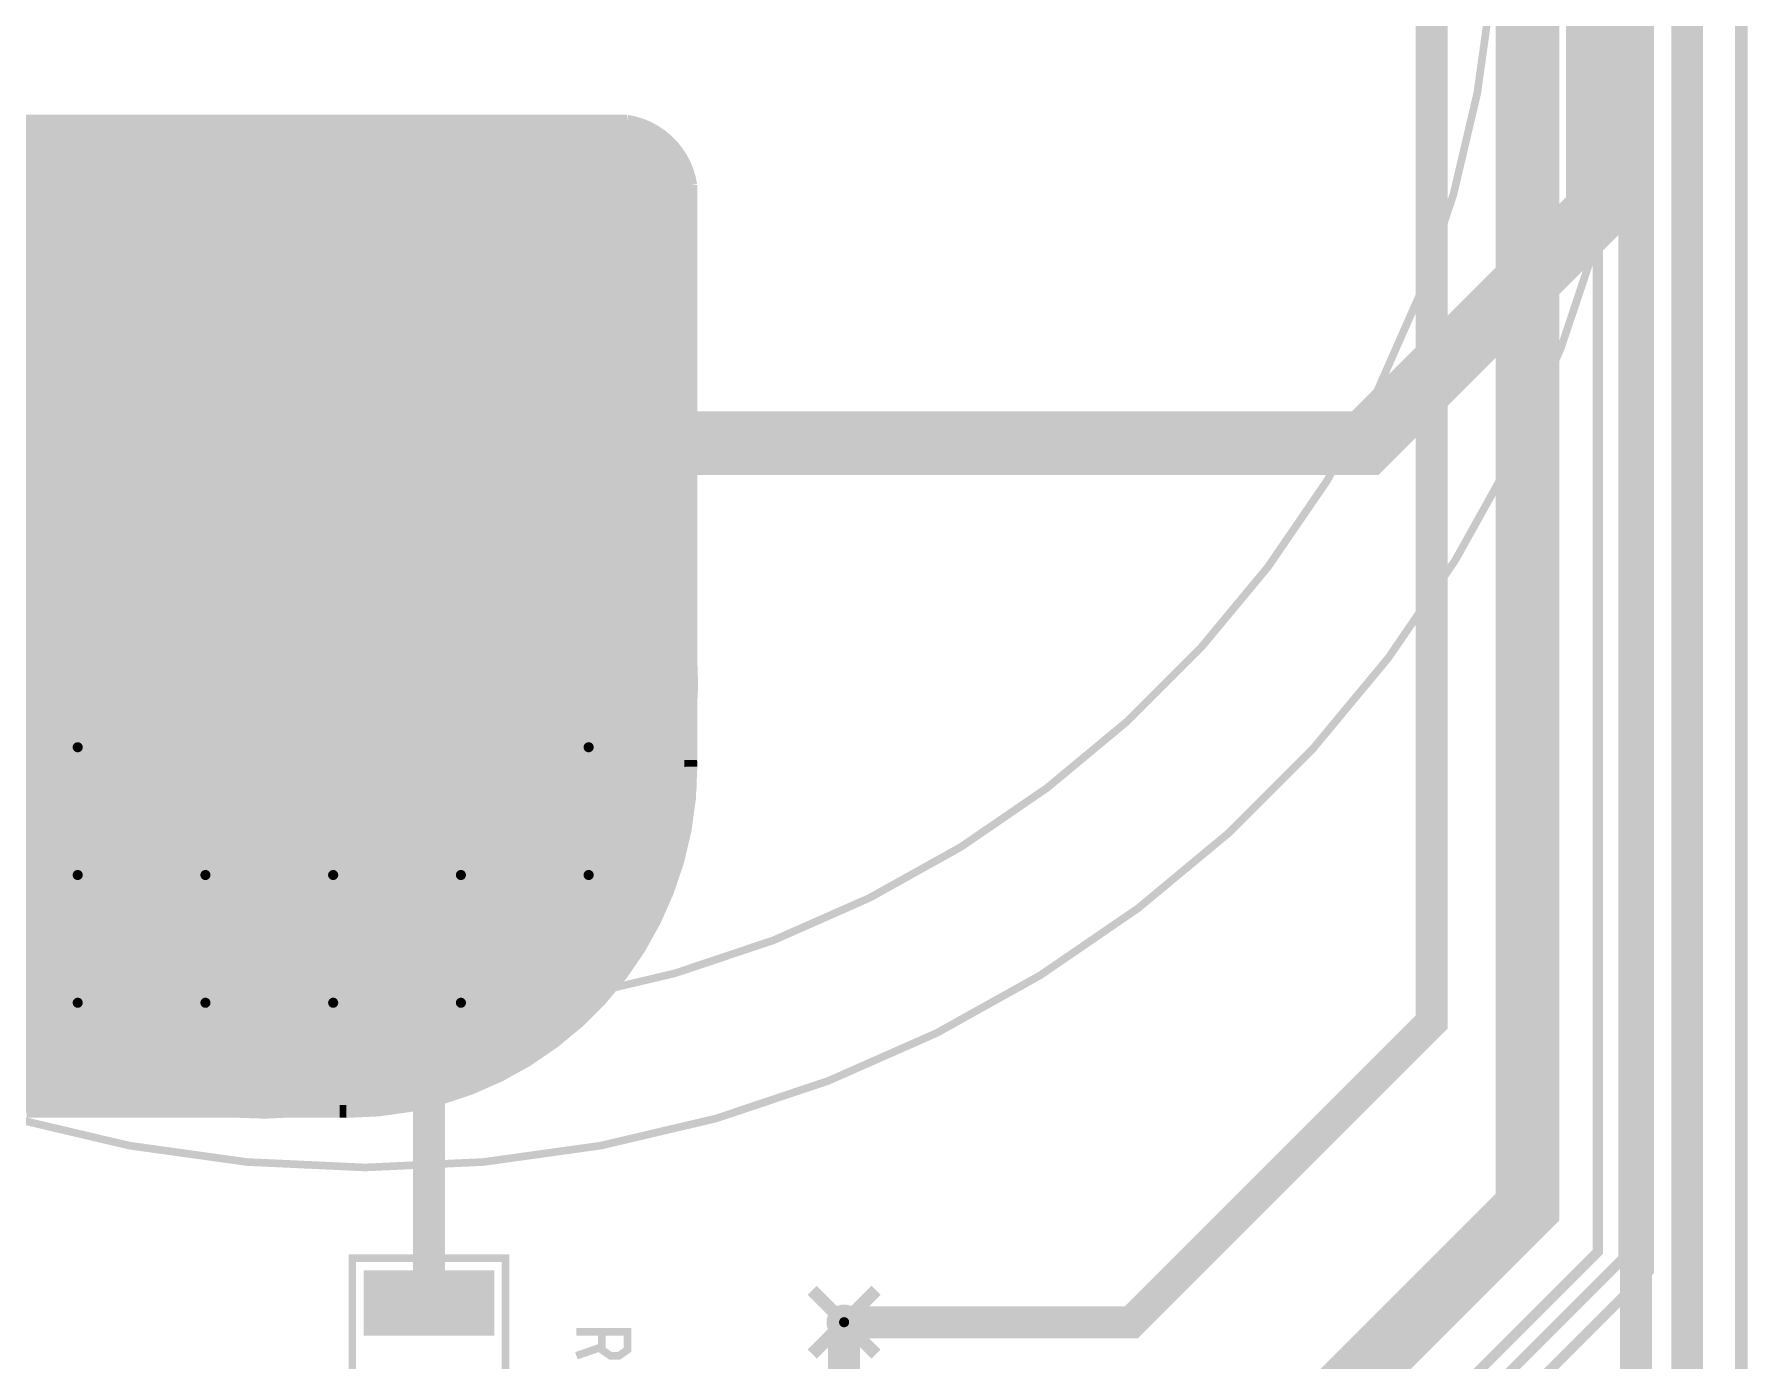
# Model space of a CAD drawing. Extents: x -20 to 155, y -91 to 215.
# Drawn here: x 121.06 to 155.13, y 15.74 to 42.11 of the extents above; entities that cross this region are included whole.
import ezdxf

# ---------------------------------------------------------------- set-up
doc = ezdxf.new("R2010")
doc.units = 0
doc.header["$MEASUREMENT"] = 0
doc.layers.get('0').update_dxf_attribs({"linetype": 'CONTINUOUS'})
for name, color, linetype in [('25-334-0_BOT', 7, 'CONTINUOUS'), ('25-334-0_DRD', 7, 'CONTINUOUS'), ('25-334-0_DRL', 2, 'CONTINUOUS'), ('25-334-0_IN1', 4, 'CONTINUOUS'), ('25-334-0_IN2', 3, 'CONTINUOUS'), ('25-334-0_SMB', 5, 'CONTINUOUS'), ('25-334-0_SMT', 10, 'CONTINUOUS'), ('25-334-0_SPT', 14, 'CONTINUOUS'), ('25-334-0_SST', 12, 'CONTINUOUS'), ('25-334-0_TOP', 11, 'CONTINUOUS'), ('THRUHOLE_TAP', 15, 'CONTINUOUS')]:
    doc.layers.add(name, color=color, linetype=linetype)

# ---------------------------------------------------------------- blocks, each defined once
blk = doc.blocks.new('ROUND_8')
at = {"const_width": 6.49986}
blk.add_lwpolyline([(-3.24993, 0, 1), (3.24993, 0, 1)], format="xyb", close=True, dxfattribs=at)
blk = doc.blocks.new('ROUND_64')
at = {"const_width": 0.35052}
blk.add_lwpolyline([(-0.17526, 0, 1), (0.17526, 0, 1)], format="xyb", close=True, dxfattribs=at)
blk = doc.blocks.new('ROUND_66')
at = {"const_width": 0.35052}
blk.add_lwpolyline([(-0.17526, 0, 1), (0.17526, 0, 1)], format="xyb", close=True, dxfattribs=at)
blk = doc.blocks.new('ROUND_81')
at = {"const_width": 2.99974}
blk.add_lwpolyline([(-1.49987, 0, 1), (1.49987, 0, 1)], format="xyb", close=True, dxfattribs=at)
blk = doc.blocks.new('ROUND_84')
at = {"const_width": 0.10033}
blk.add_lwpolyline([(-0.050164, 0, 1), (0.050164, 0, 1)], format="xyb", close=True, dxfattribs=at)
blk = doc.blocks.new('ROUND_87')
at = {"const_width": 0.10033}
blk.add_lwpolyline([(-0.050164, 0, 1), (0.050164, 0, 1)], format="xyb", close=True, dxfattribs=at)
blk = doc.blocks.new('RECTANGLE_4')
blk.add_solid([(1.30048, 0.6477), (1.30048, -0.6477), (-1.30048, 0.6477), (-1.30048, -0.6477)])
blk = doc.blocks.new('ROUND_75')
at = {"const_width": 0.10033}
blk.add_lwpolyline([(-0.050164, 0, 1), (0.050164, 0, 1)], format="xyb", close=True, dxfattribs=at)

msp = doc.modelspace()

# ---------------------------------------------------------------- linework, layer by layer
at = {"layer": '25-334-0_BOT'}
for points, const_width in [([(127.635, 56.1848), (131.6482, 56.1848), (133.223, 54.61), (142.875, 54.61), (148.844, 48.641), (148.844, 22.479), (142.875, 16.51), (137.16, 16.51)], 0.635), ([(132.842, 40.386), (65.659, 40.386), (65.659, 25.273)], 0.254), ([(133.30682, 40.2336), (65.659, 40.2336)], 0.254), ([(120.9802, 40.386), (120.9802, 20.701)], 0.254), ([(121.2088, 40.386), (121.2088, 20.701)], 0.254), ([(121.4374, 40.386), (121.4374, 20.701)], 0.254), ([(121.666, 40.386), (121.666, 20.701)], 0.254), ([(121.8946, 40.386), (121.8946, 20.701)], 0.254), ([(122.1232, 40.386), (122.1232, 20.701)], 0.254), ([(122.3518, 40.386), (122.3518, 20.701)], 0.254), ([(122.5804, 40.386), (122.5804, 20.701)], 0.254), ([(122.809, 40.386), (122.809, 20.701)], 0.254), ([(123.0376, 40.386), (123.0376, 20.701)], 0.254), ([(123.2662, 40.386), (123.2662, 20.701)], 0.254), ([(123.4948, 40.386), (123.4948, 20.701)], 0.254), ([(123.7234, 40.386), (123.7234, 20.701)], 0.254), ([(123.952, 40.386), (123.952, 20.701)], 0.254), ([(124.1806, 40.386), (124.1806, 20.701)], 0.254), ([(124.4092, 40.386), (124.4092, 20.701)], 0.254), ([(124.6378, 40.386), (124.6378, 20.701)], 0.254), ([(124.8664, 40.386), (124.8664, 20.701)], 0.254), ([(125.095, 40.386), (125.095, 20.701)], 0.254), ([(125.3236, 40.386), (125.3236, 20.6883)], 0.254), ([(125.5522, 40.386), (125.5522, 20.68322)], 0.254), ([(125.7808, 40.386), (125.7808, 20.68576)], 0.254), ([(126.0094, 40.386), (126.0094, 20.69338)], 0.254), ([(126.238, 40.386), (126.238, 20.70608)], 0.254), ([(126.4666, 40.386), (126.4666, 20.7264)], 0.254), ([(126.6952, 40.386), (126.6952, 20.7518)], 0.254), ([(126.9238, 40.386), (126.9238, 20.78228)], 0.254), ([(127.1524, 40.386), (127.1524, 20.82292)], 0.254), ([(127.381, 40.386), (127.381, 20.8661)], 0.254), ([(127.6096, 40.386), (127.6096, 20.91944)], 0.254), ([(127.8382, 40.386), (127.8382, 20.97786)], 0.254), ([(128.0668, 40.386), (128.0668, 21.04136)], 0.254), ([(128.2954, 40.386), (128.2954, 21.11248)], 0.254), ([(128.524, 40.386), (128.524, 21.19376)], 0.254), ([(128.7526, 40.386), (128.7526, 21.28012)], 0.254), ([(128.9812, 40.386), (128.9812, 21.3741)], 0.254), ([(129.2098, 40.386), (129.2098, 21.4757)], 0.254), ([(129.4384, 40.386), (129.4384, 21.58746)], 0.254), ([(129.667, 40.386), (129.667, 21.7043)], 0.254), ([(129.8956, 40.386), (129.8956, 21.83384)], 0.254), ([(130.1242, 40.386), (130.1242, 21.971)], 0.254), ([(130.3528, 40.386), (130.3528, 22.11832)], 0.254), ([(130.5814, 40.386), (130.5814, 22.2758)], 0.254), ([(130.81, 40.386), (130.81, 22.44598)], 0.254), ([(131.0386, 40.386), (131.0386, 22.62886)], 0.254), ([(131.2672, 40.386), (131.2672, 22.82444)], 0.254), ([(131.4958, 40.386), (131.4958, 23.03526)], 0.254), ([(131.7244, 40.386), (131.7244, 23.26132)], 0.254), ([(131.953, 40.386), (131.953, 23.50516)], 0.254), ([(132.1816, 40.386), (132.1816, 23.77186)], 0.254), ([(132.4102, 40.386), (132.4102, 24.06142)], 0.254), ([(132.6388, 40.386), (132.6388, 24.37892)], 0.254), ([(132.8674, 40.38092), (132.8674, 24.72944)], 0.254), ([(133.096, 40.3225), (133.096, 25.12568)], 0.254), ([(133.3246, 40.22344), (133.3246, 25.5778)], 0.254), ([(133.63448, 40.005), (65.659, 40.005)], 0.254), ([(133.84022, 39.7764), (65.659, 39.7764)], 0.254), ([(133.5532, 40.07612), (133.5532, 26.1112)], 0.254), ([(133.7818, 39.85006), (133.7818, 26.78176)], 0.254), ([(133.97738, 39.5478), (65.659, 39.5478)], 0.254), ([(134.0104, 39.47414), (134.0104, 27.77236)], 0.254), ([(134.06628, 39.3192), (65.659, 39.3192)], 0.254), ([(134.112, 39.0906), (65.659, 39.0906)], 0.254), ([(134.112, 39.116), (134.112, 29.718)], 0.254), ([(134.112, 38.862), (65.659, 38.862)], 0.254), ([(134.112, 38.6334), (65.659, 38.6334)], 0.254), ([(134.112, 38.4048), (65.659, 38.4048)], 0.254), ([(134.112, 38.1762), (65.659, 38.1762)], 0.254), ([(134.112, 37.9476), (65.659, 37.9476)], 0.254), ([(134.112, 37.719), (65.659, 37.719)], 0.254), ([(134.112, 37.4904), (65.659, 37.4904)], 0.254), ([(134.112, 37.2618), (65.659, 37.2618)], 0.254), ([(134.112, 37.0332), (65.659, 37.0332)], 0.254), ([(134.112, 36.8046), (65.659, 36.8046)], 0.254), ([(134.112, 36.576), (65.659, 36.576)], 0.254), ([(134.112, 36.3474), (65.659, 36.3474)], 0.254), ([(134.112, 36.1188), (65.659, 36.1188)], 0.254), ([(134.112, 35.8902), (65.659, 35.8902)], 0.254), ([(134.112, 35.6616), (65.659, 35.6616)], 0.254), ([(134.112, 35.433), (65.659, 35.433)], 0.254), ([(134.112, 35.2044), (65.659, 35.2044)], 0.254), ([(134.112, 34.9758), (65.659, 34.9758)], 0.254), ([(134.112, 34.7472), (65.659, 34.7472)], 0.254), ([(134.112, 34.5186), (65.659, 34.5186)], 0.254), ([(134.112, 34.29), (65.659, 34.29)], 0.254), ([(134.112, 34.0614), (65.659, 34.0614)], 0.254), ([(134.112, 33.8328), (65.659, 33.8328)], 0.254), ([(134.112, 33.6042), (65.659, 33.6042)], 0.254), ([(134.112, 33.3756), (65.659, 33.3756)], 0.254), ([(134.112, 33.147), (65.659, 33.147)], 0.254), ([(134.112, 32.9184), (65.659, 32.9184)], 0.254), ([(134.112, 32.6898), (65.659, 32.6898)], 0.254), ([(134.112, 32.4612), (65.659, 32.4612)], 0.254), ([(134.112, 32.2326), (65.659, 32.2326)], 0.254), ([(134.112, 32.004), (65.659, 32.004)], 0.254), ([(134.112, 31.7754), (65.659, 31.7754)], 0.254), ([(134.112, 31.5468), (65.659, 31.5468)], 0.254), ([(134.112, 31.3182), (65.659, 31.3182)], 0.254), ([(134.112, 31.0896), (65.659, 31.0896)], 0.254), ([(134.112, 30.861), (65.659, 30.861)], 0.254), ([(134.112, 30.6324), (65.659, 30.6324)], 0.254), ([(134.112, 30.4038), (65.659, 30.4038)], 0.254), ([(134.112, 30.1752), (65.659, 30.1752)], 0.254), ([(134.112, 29.9466), (65.659, 29.9466)], 0.254), ([(134.112, 29.718), (65.659, 29.718)], 0.254), ([(134.12724, 29.18714), (134.11065, 29.71791)], 0.254), ([(134.12216, 29.4894), (65.659, 29.4894)], 0.254), ([(134.12724, 29.2608), (65.659, 29.2608)], 0.254), ([(134.12724, 29.0322), (65.659, 29.0322)], 0.254), ([(134.11962, 28.8036), (65.659, 28.8036)], 0.254), ([(134.10692, 28.575), (65.659, 28.575)], 0.254), ([(134.0866, 28.3464), (65.659, 28.3464)], 0.254), ([(134.0612, 28.1178), (65.659, 28.1178)], 0.254), ([(134.02818, 27.8892), (65.659, 27.8892)], 0.254), ([(133.99008, 27.6606), (65.659, 27.6606)], 0.254), ([(133.94436, 27.432), (65.659, 27.432)], 0.254), ([(133.89356, 27.2034), (65.659, 27.2034)], 0.254), ([(133.83514, 26.9748), (65.659, 26.9748)], 0.254), ([(133.77164, 26.7462), (65.659, 26.7462)], 0.254), ([(133.69798, 26.5176), (65.659, 26.5176)], 0.254), ([(133.61924, 26.289), (65.659, 26.289)], 0.254), ([(133.53288, 26.0604), (65.659, 26.0604)], 0.254), ([(133.4389, 25.8318), (65.659, 25.8318)], 0.254), ([(133.3373, 25.6032), (65.659, 25.6032)], 0.254), ([(133.22554, 25.3746), (65.659, 25.3746)], 0.254), ([(133.10616, 25.146), (65.786, 25.146)], 0.254), ([(132.97916, 24.9174), (66.0146, 24.9174)], 0.254), ([(132.842, 24.6888), (66.2432, 24.6888)], 0.254), ([(132.69468, 24.4602), (66.4718, 24.4602)], 0.254), ([(132.53466, 24.2316), (66.7004, 24.2316)], 0.254), ([(132.36448, 24.003), (66.929, 24.003)], 0.254), ([(132.18414, 23.7744), (67.1576, 23.7744)], 0.254), ([(131.98856, 23.5458), (67.3862, 23.5458)], 0.254), ([(131.77774, 23.3172), (67.6148, 23.3172)], 0.254), ([(131.55168, 23.0886), (67.8434, 23.0886)], 0.254), ([(131.3053, 22.86), (68.072, 22.86)], 0.254), ([(131.04114, 22.6314), (68.3006, 22.6314)], 0.254), ([(130.75158, 22.4028), (68.5292, 22.4028)], 0.254), ([(130.43408, 22.1742), (68.7578, 22.1742)], 0.254), ([(130.08102, 21.9456), (91.186, 21.9456)], 0.254), ([(129.68732, 21.717), (91.186, 21.717)], 0.254), ([(129.2352, 21.4884), (91.186, 21.4884)], 0.254), ([(128.7018, 21.2598), (91.186, 21.2598)], 0.254), ([(128.0287, 21.0312), (91.186, 21.0312)], 0.254), ([(127.0381, 20.8026), (91.186, 20.8026)], 0.254), ([(125.095, 20.701), (120.904, 20.701)], 0.254), ([(125.095, 20.701), (125.62586, 20.68441)], 0.254)]:
    msp.add_lwpolyline(points, dxfattribs=dict(at, const_width=const_width))
at = {"layer": '25-334-0_BOT', "const_width": 0.254}
for points in [[(134.112, 39.116, 0.3265277), (132.842, 40.386)], [(125.62586, 20.68322, 0.4142136), (134.12978, 29.18714)]]:
    msp.add_lwpolyline(points, format="xyb", dxfattribs=at)
at = {"layer": '25-334-0_DRD', "const_width": 0.254}
for points in [[(-15.99946, -4.99872), (155.00096, -4.99872), (155.00096, 215.00084), (-4.99872, 215.00084), (-4.99872, 189.35954), (-15.99946, 189.35954), (-15.99946, -4.99872)], [(126.365, 35.2552), (126.365, 33.9852)], [(127.635, 35.2552), (126.365, 35.2552)], [(127.635, 32.7152), (127.635, 35.2552)], [(126.365, 33.9852), (128.905, 33.9852)], [(128.905, 33.9852), (128.905, 32.7152)], [(128.905, 32.7152), (127.635, 32.7152)], [(122.555, 28.575), (121.285, 27.305)], [(122.555, 27.305), (121.285, 28.575)], [(132.715, 28.575), (131.445, 27.305)], [(132.715, 27.305), (131.445, 28.575)], [(122.555, 26.035), (121.285, 24.765)], [(122.555, 24.765), (121.285, 26.035)], [(125.095, 26.035), (123.825, 24.765)], [(125.095, 24.765), (123.825, 26.035)], [(127.635, 26.035), (126.365, 24.765)], [(127.635, 24.765), (126.365, 26.035)], [(130.175, 26.035), (128.905, 24.765)], [(130.175, 24.765), (128.905, 26.035)], [(132.715, 26.035), (131.445, 24.765)], [(132.715, 24.765), (131.445, 26.035)], [(122.555, 23.495), (121.285, 22.225)], [(122.555, 22.225), (121.285, 23.495)], [(125.095, 23.495), (123.825, 22.225)], [(125.095, 22.225), (123.825, 23.495)], [(127.635, 23.495), (126.365, 22.225)], [(127.635, 22.225), (126.365, 23.495)], [(130.175, 23.495), (128.905, 22.225)], [(130.175, 22.225), (128.905, 23.495)], [(137.795, 17.145), (136.525, 15.875)], [(137.795, 15.875), (136.525, 17.145)]]:
    msp.add_lwpolyline(points, dxfattribs=at)
at = {"layer": '25-334-0_DRL', "const_width": 0.254}
msp.add_lwpolyline([(-15.99946, -4.99872), (155.00096, -4.99872), (155.00096, 215.00084), (-4.99872, 215.00084), (-4.99872, 189.35954), (-15.99946, 189.35954), (-15.99946, -4.99872)], dxfattribs=at)
at = {"layer": '25-334-0_IN1'}
for points, const_width in [([(85.3186, -1.9558), (85.3694, -1.905), (89.916, -1.905), (90.678, -1.143), (98.298, -1.143), (98.806, -1.651), (103.124, -1.651), (104.775, -3.302), (130.175, -3.302), (138.176, 4.699), (138.938, 4.699), (152.146, 17.907), (152.146, 111.76), (149.86, 114.046), (149.86, 115.824)], 0.2032), ([(138.43, 3.81), (138.684, 3.81), (152.654, 17.78), (152.654, 112.014), (150.622, 114.046), (150.622, 115.062)], 0.2032), ([(151.384, 114.3), (153.162, 112.522), (153.162, 17.526), (131.826, -3.81), (104.648, -3.81), (102.9208, -2.0828), (98.2218, -2.0828)], 0.2032), ([(136.525, 103.124), (138.176, 104.775), (146.558, 104.775), (150.749, 100.584), (150.749, 18.796), (131.6482, -0.3048), (126.5428, -0.3048)], 1.27), ([(153.924, 12.954), (153.924, 104.14)], 0.635), ([(132.207, 40.386), (41.275, 40.386), (31.242, 30.353), (31.242, 19.939), (27.559, 16.256), (23.241, 16.256)], 0.254), ([(133.20014, 40.1066), (40.9956, 40.1066)], 0.254), ([(132.64388, 40.3352), (41.2242, 40.3352)], 0.254), ([(121.0691, 40.386), (121.0691, 20.701)], 0.254), ([(121.2977, 40.386), (121.2977, 20.701)], 0.254), ([(121.5263, 40.386), (121.5263, 20.701)], 0.254), ([(121.7549, 40.386), (121.7549, 20.701)], 0.254), ([(121.9835, 40.386), (121.9835, 20.701)], 0.254), ([(122.2121, 40.386), (122.2121, 20.701)], 0.254), ([(122.4407, 40.386), (122.4407, 20.701)], 0.254), ([(122.6693, 40.386), (122.6693, 20.701)], 0.254), ([(122.8979, 40.386), (122.8979, 20.701)], 0.254), ([(123.1265, 40.386), (123.1265, 20.701)], 0.254), ([(123.3551, 40.386), (123.3551, 20.701)], 0.254), ([(123.5837, 40.386), (123.5837, 20.701)], 0.254), ([(123.8123, 40.386), (123.8123, 20.701)], 0.254), ([(124.0409, 40.386), (124.0409, 20.701)], 0.254), ([(124.2695, 40.386), (124.2695, 20.701)], 0.254), ([(124.4981, 40.386), (124.4981, 20.701)], 0.254), ([(124.7267, 40.386), (124.7267, 20.701)], 0.254), ([(124.9553, 40.386), (124.9553, 20.701)], 0.254), ([(125.1839, 40.386), (125.1839, 20.701)], 0.254), ([(125.4125, 40.386), (125.4125, 20.701)], 0.254), ([(125.6411, 40.386), (125.6411, 20.701)], 0.254), ([(125.8697, 40.386), (125.8697, 20.701)], 0.254), ([(126.0983, 40.386), (126.0983, 20.701)], 0.254), ([(126.3269, 40.386), (126.3269, 20.701)], 0.254), ([(126.5555, 40.386), (126.5555, 20.701)], 0.254), ([(126.7841, 40.386), (126.7841, 20.701)], 0.254), ([(127.0127, 40.386), (127.0127, 20.701)], 0.254), ([(127.2413, 40.386), (127.2413, 20.69846)], 0.254), ([(127.4699, 40.386), (127.4699, 20.70354)], 0.254), ([(127.6985, 40.386), (127.6985, 20.7137)], 0.254), ([(127.9271, 40.386), (127.9271, 20.73148)], 0.254), ([(128.1557, 40.386), (128.1557, 20.75688)], 0.254), ([(128.3843, 40.386), (128.3843, 20.79244)], 0.254), ([(128.6129, 40.386), (128.6129, 20.83308)], 0.254), ([(128.8415, 40.386), (128.8415, 20.88388)], 0.254), ([(129.0701, 40.386), (129.0701, 20.9423)], 0.254), ([(129.2987, 40.386), (129.2987, 21.00834)], 0.254), ([(129.5273, 40.386), (129.5273, 21.08454)], 0.254), ([(129.7559, 40.386), (129.7559, 21.16836)], 0.254), ([(129.9845, 40.386), (129.9845, 21.26234)], 0.254), ([(130.2131, 40.386), (130.2131, 21.36648)], 0.254), ([(130.4417, 40.386), (130.4417, 21.48078)], 0.254), ([(130.6703, 40.386), (130.6703, 21.60778)], 0.254), ([(130.8989, 40.386), (130.8989, 21.74494)], 0.254), ([(131.1275, 40.386), (131.1275, 21.8948)], 0.254), ([(131.3561, 40.386), (131.3561, 22.05736)], 0.254), ([(131.5847, 40.386), (131.5847, 22.23516)], 0.254), ([(131.8133, 40.386), (131.8133, 22.43074)], 0.254), ([(132.0419, 40.386), (132.0419, 22.64156)], 0.254), ([(132.2705, 40.38346), (132.2705, 22.87524)], 0.254), ([(132.4991, 40.36314), (132.4991, 23.13432)], 0.254), ([(132.7277, 40.31234), (132.7277, 23.4188)], 0.254), ([(132.9563, 40.23106), (132.9563, 23.74138)], 0.254), ([(133.1849, 40.11422), (133.1849, 24.10714)], 0.254), ([(133.5024, 39.878), (40.767, 39.878)], 0.254), ([(133.4135, 39.9542), (133.4135, 24.53386)], 0.254), ([(133.86308, 39.4208), (40.3098, 39.4208)], 0.254), ([(133.71068, 39.6494), (40.5384, 39.6494)], 0.254), ([(133.6421, 39.73322), (133.6421, 25.05456)], 0.254), ([(133.8707, 39.4081), (133.8707, 25.74544)], 0.254), ([(133.97484, 39.1922), (40.0812, 39.1922)], 0.254), ([(134.09422, 38.735), (39.624, 38.735)], 0.254), ([(134.0485, 38.9636), (39.8526, 38.9636)], 0.254), ([(134.112, 38.5064), (39.3954, 38.5064)], 0.254), ([(134.0993, 38.6969), (134.0993, 27.11958)], 0.254), ([(134.112, 38.481), (134.112, 27.686)], 0.254), ([(134.112, 38.0492), (38.9382, 38.0492)], 0.254), ([(134.112, 38.2778), (39.1668, 38.2778)], 0.254), ([(134.112, 37.8206), (38.7096, 37.8206)], 0.254), ([(134.112, 37.3634), (38.2524, 37.3634)], 0.254), ([(134.112, 37.592), (38.481, 37.592)], 0.254), ([(134.112, 37.1348), (38.0238, 37.1348)], 0.254), ([(134.112, 36.6776), (37.5666, 36.6776)], 0.254), ([(134.112, 36.9062), (37.7952, 36.9062)], 0.254), ([(134.112, 36.449), (37.338, 36.449)], 0.254), ([(134.112, 35.9918), (36.8808, 35.9918)], 0.254), ([(134.112, 36.2204), (37.1094, 36.2204)], 0.254), ([(134.112, 35.7632), (36.6522, 35.7632)], 0.254), ([(134.112, 35.5346), (36.4236, 35.5346)], 0.254), ([(134.112, 35.0774), (35.9664, 35.0774)], 0.254), ([(134.112, 35.306), (36.195, 35.306)], 0.254), ([(134.112, 34.8488), (35.7378, 34.8488)], 0.254), ([(134.112, 34.3916), (35.2806, 34.3916)], 0.254), ([(134.112, 34.6202), (35.5092, 34.6202)], 0.254), ([(134.112, 34.163), (35.052, 34.163)], 0.254), ([(134.112, 33.7058), (34.5948, 33.7058)], 0.254), ([(134.112, 33.9344), (34.8234, 33.9344)], 0.254), ([(134.112, 33.4772), (34.3662, 33.4772)], 0.254), ([(134.112, 33.02), (33.909, 33.02)], 0.254), ([(134.112, 33.2486), (34.1376, 33.2486)], 0.254), ([(134.112, 32.7914), (33.6804, 32.7914)], 0.254), ([(134.112, 32.3342), (33.2232, 32.3342)], 0.254), ([(134.112, 32.5628), (33.4518, 32.5628)], 0.254), ([(134.112, 32.1056), (32.9946, 32.1056)], 0.254), ([(134.112, 31.6484), (32.5374, 31.6484)], 0.254), ([(134.112, 31.877), (32.766, 31.877)], 0.254), ([(134.112, 31.4198), (32.3088, 31.4198)], 0.254), ([(134.112, 30.9626), (31.8516, 30.9626)], 0.254), ([(134.112, 31.1912), (32.0802, 31.1912)], 0.254), ([(134.112, 30.734), (31.623, 30.734)], 0.254), ([(134.112, 30.2768), (31.242, 30.2768)], 0.254), ([(134.112, 30.5054), (31.3944, 30.5054)], 0.254), ([(134.112, 30.0482), (31.242, 30.0482)], 0.254), ([(134.112, 29.8196), (31.242, 29.8196)], 0.254), ([(134.112, 29.591), (31.242, 29.591)], 0.254), ([(134.112, 29.3624), (31.242, 29.3624)], 0.254), ([(134.112, 29.1338), (31.242, 29.1338)], 0.254), ([(134.112, 28.9052), (31.242, 28.9052)], 0.254), ([(134.112, 28.6766), (31.242, 28.6766)], 0.254), ([(134.112, 28.448), (31.242, 28.448)], 0.254), ([(134.112, 28.2194), (31.242, 28.2194)], 0.254), ([(134.112, 27.9908), (31.242, 27.9908)], 0.254), ([(134.112, 27.7622), (63.1698, 27.7622)], 0.254), ([(134.112, 27.5336), (63.3984, 27.5336)], 0.254), ([(134.112, 27.55138), (134.11068, 27.68597)], 0.254), ([(134.10946, 27.305), (63.627, 27.305)], 0.254), ([(134.09676, 27.0764), (63.8556, 27.0764)], 0.254), ([(134.07644, 26.8478), (64.0842, 26.8478)], 0.254), ([(134.0485, 26.6192), (64.3128, 26.6192)], 0.254), ([(134.01294, 26.3906), (64.5414, 26.3906)], 0.254), ([(133.96976, 26.162), (64.77, 26.162)], 0.254), ([(133.91896, 25.9334), (64.9986, 25.9334)], 0.254), ([(133.86054, 25.7048), (65.2272, 25.7048)], 0.254), ([(133.79196, 25.4762), (65.4558, 25.4762)], 0.254), ([(133.71322, 25.2476), (65.6844, 25.2476)], 0.254), ([(133.62686, 25.019), (65.913, 25.019)], 0.254), ([(133.53288, 24.7904), (66.1416, 24.7904)], 0.254), ([(133.4262, 24.5618), (66.3702, 24.5618)], 0.254), ([(133.30936, 24.3332), (66.5988, 24.3332)], 0.254), ([(133.18236, 24.1046), (66.8274, 24.1046)], 0.254), ([(133.0452, 23.876), (67.056, 23.876)], 0.254), ([(132.8928, 23.6474), (67.2846, 23.6474)], 0.254), ([(132.7277, 23.4188), (67.5132, 23.4188)], 0.254), ([(132.54736, 23.1902), (67.7418, 23.1902)], 0.254), ([(132.34924, 22.9616), (67.9704, 22.9616)], 0.254), ([(132.13334, 22.733), (68.199, 22.733)], 0.254), ([(131.89458, 22.5044), (68.4276, 22.5044)], 0.254), ([(131.63296, 22.2758), (68.6562, 22.2758)], 0.254), ([(131.3434, 22.0472), (91.059, 22.0472)], 0.254), ([(131.0132, 21.8186), (91.059, 21.8186)], 0.254), ([(130.63982, 21.59), (91.059, 21.59)], 0.254), ([(130.2004, 21.3614), (91.059, 21.3614)], 0.254), ([(129.65938, 21.1328), (91.059, 21.1328)], 0.254), ([(128.92278, 20.9042), (91.059, 20.9042)], 0.254), ([(127.127, 20.701), (120.904, 20.701)], 0.254), ([(127.127, 20.701), (127.26162, 20.69968)], 0.254)]:
    msp.add_lwpolyline(points, dxfattribs=dict(at, const_width=const_width))
at = {"layer": '25-334-0_IN1', "const_width": 0.254}
for points in [[(134.112, 38.481, 0.4142136), (132.207, 40.386)], [(127.26162, 20.69846, 0.4142136), (134.11454, 27.55138)]]:
    msp.add_lwpolyline(points, format="xyb", dxfattribs=at)
at = {"layer": '25-334-0_IN2', "const_width": 0.635}
msp.add_lwpolyline([(142.875, 113.03), (152.908, 102.997), (152.908, 14.478), (136.779, -1.651), (136.779, -3.81)], dxfattribs=at)
at = {"layer": '25-334-0_SMT', "const_width": 1.99898}
for points in [[(120.65, 38.227), (120.65, 22.479)], [(124.714, 29.591), (124.714, 22.733)]]:
    msp.add_lwpolyline(points, dxfattribs=at)
at = {"layer": '25-334-0_SST', "const_width": 0.1524}
for points in [[(102.13594, 45.085, 0.4142136), (127.635, 19.58594)], [(105.13568, 45.085, 0.4142136), (127.635, 22.58568)], [(127.635, 19.58594, 0.4142136), (153.13406, 45.085)], [(127.635, 22.58568, 0.4142136), (150.13432, 45.085)]]:
    msp.add_lwpolyline(points, format="xyb", dxfattribs=at)
for points in [[(130.048, 17.78), (127.381, 17.78), (127.381, 12.7), (130.429, 12.7), (130.429, 17.78), (130.048, 17.78)], [(132.34416, 16.31696), (132.34416, 15.96136), (132.51434, 15.84198), (132.68198, 15.84198), (132.85216, 15.96136), (132.85216, 16.31696), (131.83616, 16.31696)], [(132.34416, 16.01978), (131.83616, 15.84198)]]:
    msp.add_lwpolyline(points, dxfattribs=at)
at = {"layer": '25-334-0_TOP'}
for points, const_width in [([(145.415, 71.374), (148.082, 71.374), (152.146, 67.31), (152.146, 38.608), (147.5232, 33.9852), (127.635, 33.9852)], 1.27), ([(132.334, 40.386), (41.402, 40.386), (31.242, 30.226), (31.242, 19.939), (27.559, 16.256), (23.241, 16.256)], 0.254), ([(133.12902, 40.132), (41.148, 40.132)], 0.254), ([(132.5118, 40.3606), (41.3766, 40.3606)], 0.254), ([(121.0691, 40.386), (121.0691, 20.701)], 0.254), ([(121.2977, 40.386), (121.2977, 20.701)], 0.254), ([(121.5263, 40.386), (121.5263, 20.701)], 0.254), ([(121.7549, 40.386), (121.7549, 20.701)], 0.254), ([(121.9835, 40.386), (121.9835, 20.701)], 0.254), ([(122.2121, 40.386), (122.2121, 20.701)], 0.254), ([(122.4407, 40.386), (122.4407, 20.701)], 0.254), ([(122.6693, 40.386), (122.6693, 20.701)], 0.254), ([(122.8979, 40.386), (122.8979, 20.701)], 0.254), ([(123.1265, 40.386), (123.1265, 20.701)], 0.254), ([(123.3551, 40.386), (123.3551, 20.701)], 0.254), ([(123.5837, 40.386), (123.5837, 20.701)], 0.254), ([(123.8123, 40.386), (123.8123, 20.701)], 0.254), ([(124.0409, 40.386), (124.0409, 20.701)], 0.254), ([(124.2695, 40.386), (124.2695, 20.701)], 0.254), ([(124.4981, 40.386), (124.4981, 20.701)], 0.254), ([(124.7267, 40.386), (124.7267, 20.701)], 0.254), ([(124.9553, 40.386), (124.9553, 20.701)], 0.254), ([(125.1839, 40.386), (125.1839, 20.69592)], 0.254), ([(125.4125, 40.386), (125.4125, 20.68576)], 0.254), ([(125.6411, 40.386), (125.6411, 20.68322)], 0.254), ([(125.8697, 40.386), (125.8697, 20.68576)], 0.254), ([(126.0983, 40.386), (126.0983, 20.69592)], 0.254), ([(126.3269, 40.386), (126.3269, 20.71116)], 0.254), ([(126.5555, 40.386), (126.5555, 20.73148)], 0.254), ([(126.7841, 40.386), (126.7841, 20.75942)], 0.254), ([(127.0127, 40.386), (127.0127, 20.79498)], 0.254), ([(127.2413, 40.386), (127.2413, 20.83562)], 0.254), ([(127.4699, 40.386), (127.4699, 20.88134)], 0.254), ([(127.6985, 40.386), (127.6985, 20.93468)], 0.254), ([(127.9271, 40.386), (127.9271, 20.99564)], 0.254), ([(128.1557, 40.386), (128.1557, 21.06422)], 0.254), ([(128.3843, 40.386), (128.3843, 21.13788)], 0.254), ([(128.6129, 40.386), (128.6129, 21.21916)], 0.254), ([(128.8415, 40.386), (128.8415, 21.30806)], 0.254), ([(129.0701, 40.386), (129.0701, 21.40712)], 0.254), ([(129.2987, 40.386), (129.2987, 21.51126)], 0.254), ([(129.5273, 40.386), (129.5273, 21.62556)], 0.254), ([(129.7559, 40.386), (129.7559, 21.74748)], 0.254), ([(129.9845, 40.386), (129.9845, 21.87702)], 0.254), ([(130.2131, 40.386), (130.2131, 22.01926)], 0.254), ([(130.4417, 40.386), (130.4417, 22.16912)], 0.254), ([(130.6703, 40.386), (130.6703, 22.33168)], 0.254), ([(130.8989, 40.386), (130.8989, 22.50694)], 0.254), ([(131.1275, 40.386), (131.1275, 22.6949)], 0.254), ([(131.3561, 40.386), (131.3561, 22.89556)], 0.254), ([(131.5847, 40.386), (131.5847, 23.11146)], 0.254), ([(131.8133, 40.386), (131.8133, 23.3426)], 0.254), ([(132.0419, 40.386), (132.0419, 23.5966)], 0.254), ([(132.2705, 40.386), (132.2705, 23.86838)], 0.254), ([(132.4991, 40.36314), (132.4991, 24.1681)], 0.254), ([(132.7277, 40.30726), (132.7277, 24.4983)], 0.254), ([(132.9563, 40.2209), (132.9563, 24.86406)], 0.254), ([(133.1849, 40.09898), (133.1849, 25.27808)], 0.254), ([(133.44906, 39.9034), (40.9194, 39.9034)], 0.254), ([(133.4135, 39.93388), (133.4135, 25.75814)], 0.254), ([(133.8326, 39.4462), (40.4622, 39.4462)], 0.254), ([(133.67004, 39.6748), (40.6908, 39.6748)], 0.254), ([(133.6421, 39.70782), (133.6421, 26.33472)], 0.254), ([(133.95198, 39.2176), (40.2336, 39.2176)], 0.254), ([(133.8707, 39.38016), (133.8707, 27.09164)], 0.254), ([(134.09168, 38.7604), (39.7764, 38.7604)], 0.254), ([(134.0358, 38.989), (40.005, 38.989)], 0.254), ([(134.112, 38.5318), (39.5478, 38.5318)], 0.254), ([(134.0993, 38.70706), (134.0993, 28.45816)], 0.254), ([(134.112, 38.608), (134.112, 29.718)], 0.254), ([(134.112, 38.0746), (39.0906, 38.0746)], 0.254), ([(134.112, 38.3032), (39.3192, 38.3032)], 0.254), ([(134.112, 37.846), (38.862, 37.846)], 0.254), ([(134.112, 37.3888), (38.4048, 37.3888)], 0.254), ([(134.112, 37.6174), (38.6334, 37.6174)], 0.254), ([(134.112, 37.1602), (38.1762, 37.1602)], 0.254), ([(134.112, 36.703), (37.719, 36.703)], 0.254), ([(134.112, 36.9316), (37.9476, 36.9316)], 0.254), ([(134.112, 36.4744), (37.4904, 36.4744)], 0.254), ([(134.112, 36.0172), (37.0332, 36.0172)], 0.254), ([(134.112, 36.2458), (37.2618, 36.2458)], 0.254), ([(134.112, 35.7886), (36.8046, 35.7886)], 0.254), ([(134.112, 35.3314), (36.3474, 35.3314)], 0.254), ([(134.112, 35.56), (36.576, 35.56)], 0.254), ([(134.112, 35.1028), (36.1188, 35.1028)], 0.254), ([(134.112, 34.6456), (35.6616, 34.6456)], 0.254), ([(134.112, 34.8742), (35.8902, 34.8742)], 0.254), ([(134.112, 34.417), (35.433, 34.417)], 0.254), ([(134.112, 33.9598), (34.9758, 33.9598)], 0.254), ([(134.112, 34.1884), (35.2044, 34.1884)], 0.254), ([(128.905, 16.891), (128.905, 24.765), (127.635, 26.035), (127.635, 33.9852)], 0.635), ([(134.112, 33.7312), (34.7472, 33.7312)], 0.254), ([(134.112, 33.274), (34.29, 33.274)], 0.254), ([(134.112, 33.5026), (34.5186, 33.5026)], 0.254), ([(134.112, 33.0454), (34.0614, 33.0454)], 0.254), ([(134.112, 32.5882), (33.6042, 32.5882)], 0.254), ([(134.112, 32.8168), (33.8328, 32.8168)], 0.254), ([(134.112, 32.3596), (33.3756, 32.3596)], 0.254), ([(134.112, 31.9024), (32.9184, 31.9024)], 0.254), ([(134.112, 32.131), (33.147, 32.131)], 0.254), ([(134.112, 31.6738), (32.6898, 31.6738)], 0.254), ([(134.112, 31.4452), (32.4612, 31.4452)], 0.254), ([(134.112, 30.988), (32.004, 30.988)], 0.254), ([(134.112, 31.2166), (32.2326, 31.2166)], 0.254), ([(134.112, 30.7594), (31.7754, 30.7594)], 0.254), ([(134.112, 30.3022), (31.3182, 30.3022)], 0.254), ([(134.112, 30.5308), (31.5468, 30.5308)], 0.254), ([(134.112, 30.0736), (31.242, 30.0736)], 0.254), ([(134.112, 29.845), (31.242, 29.845)], 0.254), ([(134.11708, 29.6164), (31.242, 29.6164)], 0.254), ([(134.12978, 29.16936), (134.11203, 29.718)], 0.254), ([(134.12724, 29.3878), (31.242, 29.3878)], 0.254), ([(134.12978, 29.1592), (31.242, 29.1592)], 0.254), ([(134.1247, 28.9306), (31.242, 28.9306)], 0.254), ([(134.11708, 28.702), (31.242, 28.702)], 0.254), ([(134.10184, 28.4734), (31.242, 28.4734)], 0.254), ([(134.07898, 28.2448), (31.242, 28.2448)], 0.254), ([(134.05104, 28.0162), (31.242, 28.0162)], 0.254), ([(134.01548, 27.7876), (63.1444, 27.7876)], 0.254), ([(133.97484, 27.559), (63.373, 27.559)], 0.254), ([(133.92658, 27.3304), (63.6016, 27.3304)], 0.254), ([(133.87324, 27.1018), (63.8302, 27.1018)], 0.254), ([(133.81228, 26.8732), (64.0588, 26.8732)], 0.254), ([(133.7437, 26.6446), (64.2874, 26.6446)], 0.254), ([(133.67004, 26.416), (64.516, 26.416)], 0.254), ([(133.58876, 26.1874), (64.7446, 26.1874)], 0.254), ([(133.49732, 25.9588), (64.9732, 25.9588)], 0.254), ([(133.4008, 25.7302), (65.2018, 25.7302)], 0.254), ([(133.29412, 25.5016), (65.4304, 25.5016)], 0.254), ([(133.18236, 25.273), (65.659, 25.273)], 0.254), ([(133.0579, 25.0444), (65.8876, 25.0444)], 0.254), ([(132.92582, 24.8158), (66.1162, 24.8158)], 0.254), ([(132.78612, 24.5872), (66.3448, 24.5872)], 0.254), ([(132.63372, 24.3586), (66.5734, 24.3586)], 0.254), ([(132.47116, 24.13), (66.802, 24.13)], 0.254), ([(132.2959, 23.9014), (67.0306, 23.9014)], 0.254), ([(132.10794, 23.6728), (67.2592, 23.6728)], 0.254), ([(131.90728, 23.4442), (67.4878, 23.4442)], 0.254), ([(131.68884, 23.2156), (67.7164, 23.2156)], 0.254), ([(131.45516, 22.987), (67.945, 22.987)], 0.254), ([(131.2037, 22.7584), (68.1736, 22.7584)], 0.254), ([(130.92684, 22.5298), (68.4022, 22.5298)], 0.254), ([(130.62712, 22.3012), (68.6308, 22.3012)], 0.254), ([(130.29438, 22.0726), (91.186, 22.0726)], 0.254), ([(129.92608, 21.844), (91.186, 21.844)], 0.254), ([(129.50952, 21.6154), (91.186, 21.6154)], 0.254), ([(129.02438, 21.3868), (91.186, 21.3868)], 0.254), ([(128.44272, 21.1582), (91.186, 21.1582)], 0.254), ([(127.6731, 20.9296), (91.186, 20.9296)], 0.254), ([(125.095, 20.701), (120.904, 20.701)], 0.254), ([(126.18974, 20.701), (125.095, 20.701)], 0.254), ([(125.095, 20.701), (125.64364, 20.68325)], 0.254), ([(137.16, 16.51), (137.16, 11.2014)], 0.635)]:
    msp.add_lwpolyline(points, dxfattribs=dict(at, const_width=const_width))
at = {"layer": '25-334-0_TOP', "const_width": 0.254}
for points in [[(134.112, 38.608, 0.3587654), (132.334, 40.386)], [(125.64364, 20.68322, 0.4142136), (134.12978, 29.16936)]]:
    msp.add_lwpolyline(points, format="xyb", dxfattribs=at)

# ---------------------------------------------------------------- block references
at = {"layer": '25-334-0_BOT'}
for name, p in [('ROUND_8', (127.635, 33.9852)), ('ROUND_64', (121.92, 27.94)), ('ROUND_64', (132.08, 27.94)), ('ROUND_64', (121.92, 25.4)), ('ROUND_64', (124.46, 25.4)), ('ROUND_64', (127, 25.4)), ('ROUND_64', (129.54, 25.4)), ('ROUND_64', (132.08, 25.4)), ('ROUND_64', (121.92, 22.86)), ('ROUND_64', (124.46, 22.86)), ('ROUND_64', (127, 22.86)), ('ROUND_64', (129.54, 22.86)), ('ROUND_66', (137.16, 16.51))]:
    msp.add_blockref(name, p, dxfattribs=at)
at = {"layer": '25-334-0_DRL'}
for name, p in [('ROUND_81', (127.635, 33.9852)), ('ROUND_84', (121.92, 27.94)), ('ROUND_84', (132.08, 27.94)), ('ROUND_84', (121.92, 25.4)), ('ROUND_84', (124.46, 25.4)), ('ROUND_84', (127, 25.4)), ('ROUND_84', (129.54, 25.4)), ('ROUND_84', (132.08, 25.4)), ('ROUND_84', (121.92, 22.86)), ('ROUND_84', (124.46, 22.86)), ('ROUND_84', (127, 22.86)), ('ROUND_84', (129.54, 22.86)), ('ROUND_87', (137.16, 16.51))]:
    msp.add_blockref(name, p, dxfattribs=at)
at = {"layer": '25-334-0_IN1'}
for name, p in [('ROUND_8', (127.635, 33.9852)), ('ROUND_64', (121.92, 27.94)), ('ROUND_64', (132.08, 27.94)), ('ROUND_64', (121.92, 25.4)), ('ROUND_64', (124.46, 25.4)), ('ROUND_64', (127, 25.4)), ('ROUND_64', (129.54, 25.4)), ('ROUND_64', (132.08, 25.4)), ('ROUND_64', (121.92, 22.86)), ('ROUND_64', (124.46, 22.86)), ('ROUND_64', (127, 22.86)), ('ROUND_64', (129.54, 22.86)), ('ROUND_66', (137.16, 16.51))]:
    msp.add_blockref(name, p, dxfattribs=at)
at = {"layer": '25-334-0_IN2'}
for name, p in [('ROUND_8', (127.635, 33.9852)), ('ROUND_64', (121.92, 27.94)), ('ROUND_64', (132.08, 27.94)), ('ROUND_64', (121.92, 25.4)), ('ROUND_64', (124.46, 25.4)), ('ROUND_64', (127, 25.4)), ('ROUND_64', (129.54, 25.4)), ('ROUND_64', (132.08, 25.4)), ('ROUND_64', (121.92, 22.86)), ('ROUND_64', (124.46, 22.86)), ('ROUND_64', (127, 22.86)), ('ROUND_64', (129.54, 22.86)), ('ROUND_66', (137.16, 16.51))]:
    msp.add_blockref(name, p, dxfattribs=at)
at = {"layer": '25-334-0_SMB'}
msp.add_blockref('ROUND_8', (127.635, 33.9852), dxfattribs=at)
at = {"layer": '25-334-0_SMT'}
for name, p in [('ROUND_8', (127.635, 33.9852)), ('RECTANGLE_4', (128.905, 16.891))]:
    msp.add_blockref(name, p, dxfattribs=at)
at = {"layer": '25-334-0_SPT'}
msp.add_blockref('RECTANGLE_4', (128.905, 16.891), dxfattribs=at)
at = {"layer": '25-334-0_TOP'}
for name, p in [('ROUND_8', (127.635, 33.9852)), ('ROUND_64', (121.92, 27.94)), ('ROUND_64', (132.08, 27.94)), ('ROUND_64', (121.92, 25.4)), ('ROUND_64', (124.46, 25.4)), ('ROUND_64', (127, 25.4)), ('ROUND_64', (129.54, 25.4)), ('ROUND_64', (132.08, 25.4)), ('ROUND_64', (121.92, 22.86)), ('ROUND_64', (124.46, 22.86)), ('ROUND_64', (127, 22.86)), ('ROUND_64', (129.54, 22.86)), ('RECTANGLE_4', (128.905, 16.891)), ('ROUND_66', (137.16, 16.51))]:
    msp.add_blockref(name, p, dxfattribs=at)
at = {"layer": 'THRUHOLE_TAP'}
for name, p in [('ROUND_81', (127.635, 33.9852)), ('ROUND_75', (121.92, 27.94)), ('ROUND_75', (132.08, 27.94)), ('ROUND_75', (121.92, 25.4)), ('ROUND_75', (124.46, 25.4)), ('ROUND_75', (127, 25.4)), ('ROUND_75', (129.54, 25.4)), ('ROUND_75', (132.08, 25.4)), ('ROUND_75', (121.92, 22.86)), ('ROUND_75', (124.46, 22.86)), ('ROUND_75', (127, 22.86)), ('ROUND_75', (129.54, 22.86)), ('ROUND_75', (137.16, 16.51))]:
    msp.add_blockref(name, p, dxfattribs=at)

doc.saveas('drawing.dxf')
